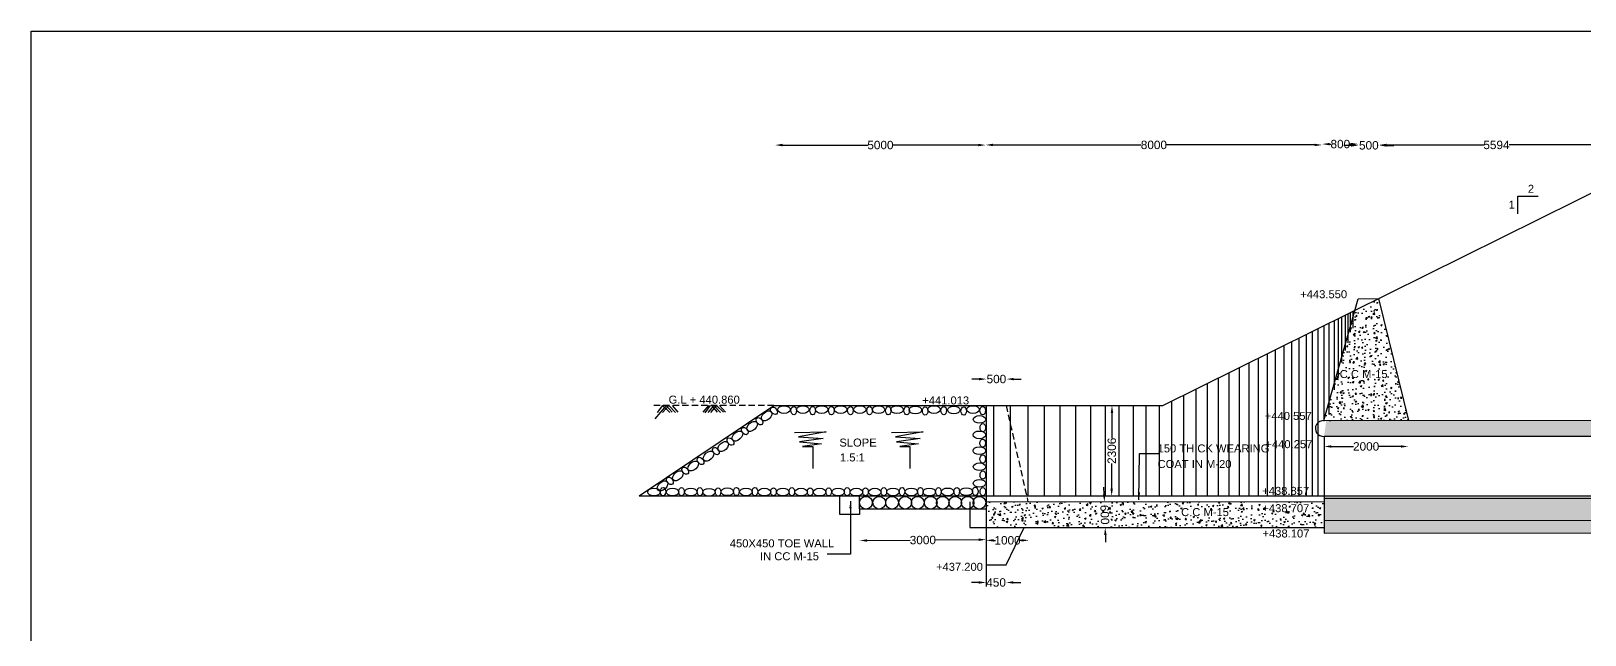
# Model space of a CAD drawing. Header units: millimetres. Extents: x 3597 to 113394, y 2246 to 47933.
# Drawn here: x 3597 to 40487, y 30065 to 44417 of the extents above; entities that cross this region are included whole.
import ezdxf

# ---------------------------------------------------------------- set-up
doc = ezdxf.new("R2010")
doc.units = ezdxf.units.MM
doc.header["$MEASUREMENT"] = 0
doc.linetypes.add('DASHED', pattern=[0.75, 0.5, -0.25])
for name, color, linetype in [('DIM', 7, 'Continuous'), ('DWG', 7, 'Continuous'), ('TXT', 7, 'Continuous')]:
    doc.layers.add(name, color=color, linetype=linetype)
doc.styles.get("Standard").update_dxf_attribs({"font": 'arial.ttf'})
doc.dimstyles.new('Civil', dxfattribs={"dimtxt": 200, "dimasz": 175, "dimexe": 0.1, "dimexo": 0.0625, "dimgap": 0.09, "dimtad": 0, "dimdec": 0, "dimzin": 12, "dimdsep": 46, "dimtxsty": 'Standard', "dimcen": 0.1, "dimse1": 1, "dimse2": 1, "dimaunit": 1, "dimadec": 5, "dimazin": 2, "dimtfac": 1, "dimtdec": 0, "dimtofl": 0, "dimtmove": 0, "dimatfit": 3, "dimfxl": 1, "dimfrac": 1, "dimtolj": 1, "dimtzin": 0, "dimarcsym": 0})
pattern_1 = [(50, (0, 0), (358.6301, -31.3761), [37.5, -412.5]), (355, (0, 0), (-69.3757, 376.096), [30, -330]), (100.4514, (29.9, -2.6), (289.2547, 344.7198), [31.8701, -350.571]), (46.1842, (0, 100), (533.6205, -82.7595), [56.25, -618.75]), (96.6356, (44.47, 93.1), (467.3314, 487.059), [47.805, -525.8565]), (351.1842, (0, 100), (467.331, 487.0593), [45, -495]), (21, (50, 75), (298.4535, -201.30945), [37.5, -412.5]), (326, (50, 75), (121.6577, 362.575), [30, -330]), (71.4514, (74.87, 58.22), (420.1113, 161.2652), [31.8701, -350.571]), (37.5, (0, 0), (6.07993, 166.44693), [0, -326, 0, -335, 0, -331.25]), (7.5, (0, 0), (131.53477, 197.20586), [0, -191, 0, -318.5, 0, -126.25]), (327.5, (-111.5, 0), (266.91122, -11.27744), [0, -125, 0, -390, 0, -517.5]), (317.5, (-161.5, 0), (291.5931, 50.0525), [0, -162.5, 0, -259, 0, -367.5])]

# ---------------------------------------------------------------- blocks, each defined once
blk = doc.blocks.new('*D2')
at = {"layer": 'Defpoints', "color": 0, "transparency": 16777216}
for p in [(21263, 41721), (26259, 41721), (26259, 41707)]:
    blk.add_point(p, dxfattribs=at)
at = {"layer": 'DIM', "color": 0, "lineweight": -2, "transparency": 16777216}
for p, q in [((21438, 41707), (23462, 41707)), ((26084, 41707), (24059, 41707))]:
    blk.add_line(p, q, dxfattribs=at)
at = {"layer": 'DIM', "color": 0, "transparency": 16777216}
for points in [[(21438, 41737), (21438, 41678), (21263, 41707)], [(26084, 41737), (26084, 41678), (26259, 41707)]]:
    blk.add_solid(points, dxfattribs=at)
at = {"layer": 'DIM', "color": 0, "transparency": 16777216, "insert": (23761, 41707), "char_height": 200, "attachment_point": 5}
blk.add_mtext('\\A1;5000', dxfattribs=at)
blk = doc.blocks.new('*D3')
at = {"layer": 'Defpoints', "color": 0, "transparency": 16777216}
for p in [(26259, 41707), (34249, 41710), (34249, 41707)]:
    blk.add_point(p, dxfattribs=at)
at = {"layer": 'DIM', "color": 0, "lineweight": -2, "transparency": 16777216}
for p, q in [((26434, 41710), (29955, 41710)), ((34074, 41710), (30552, 41710))]:
    blk.add_line(p, q, dxfattribs=at)
at = {"layer": 'DIM', "color": 0, "transparency": 16777216}
for points in [[(26434, 41739), (26434, 41681), (26259, 41710)], [(34074, 41739), (34074, 41681), (34249, 41710)]]:
    blk.add_solid(points, dxfattribs=at)
at = {"layer": 'DIM', "color": 0, "transparency": 16777216, "insert": (30254, 41710), "char_height": 200, "attachment_point": 5}
blk.add_mtext('\\A1;8000', dxfattribs=at)
blk = doc.blocks.new('*D4')
at = {"layer": 'Defpoints', "color": 0, "transparency": 16777216}
for p in [(34249, 41710), (35112, 41730), (35112, 41710)]:
    blk.add_point(p, dxfattribs=at)
at = {"layer": 'DIM', "color": 0, "lineweight": -2, "transparency": 16777216}
for p, q in [((34424, 41730), (34460, 41730)), ((34937, 41730), (34901, 41730))]:
    blk.add_line(p, q, dxfattribs=at)
at = {"layer": 'DIM', "color": 0, "transparency": 16777216}
for points in [[(34424, 41759), (34424, 41701), (34249, 41730)], [(34937, 41759), (34937, 41701), (35112, 41730)]]:
    blk.add_solid(points, dxfattribs=at)
at = {"layer": 'DIM', "color": 0, "transparency": 16777216, "insert": (34680, 41730), "char_height": 200, "attachment_point": 5}
blk.add_mtext('\\A1;800', dxfattribs=at)
blk = doc.blocks.new('*D5')
at = {"layer": 'Defpoints', "color": 0, "transparency": 16777216}
for p in [(35112, 41730), (35602, 41730), (35602, 41700)]:
    blk.add_point(p, dxfattribs=at)
at = {"layer": 'DIM', "color": 0, "lineweight": -2, "transparency": 16777216}
for p, q in [((34937, 41700), (34762, 41700)), ((35777, 41700), (35952, 41700))]:
    blk.add_line(p, q, dxfattribs=at)
at = {"layer": 'DIM', "color": 0, "transparency": 16777216}
for points in [[(34937, 41729), (34937, 41670), (35112, 41700)], [(35777, 41729), (35777, 41670), (35602, 41700)]]:
    blk.add_solid(points, dxfattribs=at)
at = {"layer": 'DIM', "color": 0, "transparency": 16777216, "insert": (35357, 41700), "char_height": 200, "attachment_point": 5}
blk.add_mtext('\\A1;500', dxfattribs=at)
blk = doc.blocks.new('*D6')
at = {"layer": 'Defpoints', "color": 0, "transparency": 16777216}
for p in [(35602, 41700), (41171, 41710), (41171, 41700)]:
    blk.add_point(p, dxfattribs=at)
at = {"layer": 'DIM', "color": 0, "lineweight": -2, "transparency": 16777216}
for p, q in [((35777, 41710), (38088, 41710)), ((40996, 41710), (38685, 41710))]:
    blk.add_line(p, q, dxfattribs=at)
at = {"layer": 'DIM', "color": 0, "transparency": 16777216}
for points in [[(35777, 41739), (35777, 41680), (35602, 41710)], [(40996, 41739), (40996, 41680), (41171, 41710)]]:
    blk.add_solid(points, dxfattribs=at)
at = {"layer": 'DIM', "color": 0, "transparency": 16777216, "insert": (38387, 41710), "char_height": 200, "attachment_point": 5}
blk.add_mtext('\\A1;5594', dxfattribs=at)
blk = doc.blocks.new('*D14')
at = {"layer": 'Defpoints', "color": 0, "transparency": 16777216}
for p in [(23268, 32308), (26271, 32330), (26271, 32329)]:
    blk.add_point(p, dxfattribs=at)
at = {"layer": 'DIM', "color": 0, "lineweight": -2, "transparency": 16777216}
for p, q in [((23443, 32310), (24471, 32317)), ((26096, 32329), (25068, 32321))]:
    blk.add_line(p, q, dxfattribs=at)
at = {"layer": 'DIM', "color": 0, "transparency": 16777216}
for points in [[(23443, 32339), (23443, 32281), (23268, 32309)], [(26096, 32358), (26096, 32299), (26271, 32330)]]:
    blk.add_solid(points, dxfattribs=at)
at = {"layer": 'DIM', "color": 0, "transparency": 16777216, "insert": (24769, 32319), "char_height": 200, "attachment_point": 5, "rotation": 0.4011}
blk.add_mtext('\\A1;3000', dxfattribs=at)
blk = doc.blocks.new('*D15')
at = {"layer": 'Defpoints', "color": 0, "transparency": 16777216}
for p in [(26271, 32313), (27289, 32313), (27289, 32313)]:
    blk.add_point(p, dxfattribs=at)
at = {"layer": 'DIM', "color": 0, "lineweight": -2, "transparency": 16777216}
for p, q in [((26446, 32313), (26491, 32313)), ((27114, 32313), (27069, 32313))]:
    blk.add_line(p, q, dxfattribs=at)
at = {"layer": 'DIM', "color": 0, "transparency": 16777216}
for points in [[(26446, 32342), (26446, 32284), (26271, 32313)], [(27114, 32342), (27114, 32284), (27289, 32313)]]:
    blk.add_solid(points, dxfattribs=at)
at = {"layer": 'DIM', "color": 0, "transparency": 16777216, "insert": (26780, 32313), "char_height": 200, "attachment_point": 5}
blk.add_mtext('\\A1;1000', dxfattribs=at)
blk = doc.blocks.new('*D16')
at = {"layer": 'Defpoints', "color": 0, "transparency": 16777216}
for p in [(29115, 33230), (29097, 32618), (29133, 32619)]:
    blk.add_point(p, dxfattribs=at)
at = {"layer": 'DIM', "color": 0, "lineweight": -2, "transparency": 16777216}
for p, q in [((29073, 33404), (29068, 33578)), ((29102, 32443), (29107, 32268))]:
    blk.add_line(p, q, dxfattribs=at)
at = {"layer": 'DIM', "color": 0, "transparency": 16777216}
for points in [[(29103, 33404), (29044, 33403), (29079, 33229)], [(29131, 32444), (29073, 32442), (29097, 32618)]]:
    blk.add_solid(points, dxfattribs=at)
at = {"layer": 'DIM', "color": 0, "transparency": 16777216, "insert": (29088, 32923), "char_height": 200, "attachment_point": 5, "rotation": 271.7117}
blk.add_mtext('\\A1;600', dxfattribs=at)
blk = doc.blocks.new('*D17')
at = {"layer": 'Defpoints', "color": 0, "transparency": 16777216}
for p in [(26278, 36178), (26753, 36178), (26753, 36146)]:
    blk.add_point(p, dxfattribs=at)
at = {"layer": 'DIM', "color": 0, "lineweight": -2, "transparency": 16777216}
for p, q in [((26103, 36146), (25928, 36146)), ((26928, 36146), (27103, 36146))]:
    blk.add_line(p, q, dxfattribs=at)
at = {"layer": 'DIM', "color": 0, "transparency": 16777216}
for points in [[(26103, 36175), (26103, 36116), (26278, 36146)], [(26928, 36175), (26928, 36116), (26753, 36146)]]:
    blk.add_solid(points, dxfattribs=at)
at = {"layer": 'DIM', "color": 0, "transparency": 16777216, "insert": (26515, 36146), "char_height": 200, "attachment_point": 5}
blk.add_mtext('\\A1;500', dxfattribs=at)
blk = doc.blocks.new('*D18')
at = {"layer": 'Defpoints', "color": 0, "transparency": 16777216}
for p in [(34294, 34535), (36292, 34544), (36292, 34535)]:
    blk.add_point(p, dxfattribs=at)
at = {"layer": 'DIM', "color": 0, "lineweight": -2, "transparency": 16777216}
for p, q in [((34469, 34544), (34993, 34544)), ((36117, 34544), (35593, 34544))]:
    blk.add_line(p, q, dxfattribs=at)
at = {"layer": 'DIM', "color": 0, "transparency": 16777216}
for points in [[(34469, 34573), (34469, 34515), (34294, 34544)], [(36117, 34573), (36117, 34515), (36292, 34544)]]:
    blk.add_solid(points, dxfattribs=at)
at = {"layer": 'DIM', "color": 0, "transparency": 16777216, "insert": (35293, 34544), "char_height": 200, "attachment_point": 5}
blk.add_mtext('\\A1;2000', dxfattribs=at)
blk = doc.blocks.new('*D43')
at = {"layer": 'Defpoints', "color": 0, "transparency": 16777216}
for p in [(29226, 35517), (29259, 35517), (29217, 33368)]:
    blk.add_point(p, dxfattribs=at)
at = {"layer": 'DIM', "color": 0, "lineweight": -2, "transparency": 16777216}
for p, q in [((29259, 35342), (29256, 34743)), ((29252, 33543), (29254, 34142))]:
    blk.add_line(p, q, dxfattribs=at)
at = {"layer": 'DIM', "color": 0, "transparency": 16777216}
for points in [[(29229, 35342), (29288, 35342), (29259, 35517)], [(29222, 33543), (29281, 33543), (29251, 33368)]]:
    blk.add_solid(points, dxfattribs=at)
at = {"layer": 'DIM', "color": 0, "transparency": 16777216, "insert": (29255, 34442), "char_height": 200, "attachment_point": 5, "rotation": 89.7778}
blk.add_mtext('\\A1;2306', dxfattribs=at)
blk = doc.blocks.new('*D116')
at = {"layer": 'Defpoints', "color": 0, "transparency": 16777216}
for p in [(26271, 31378), (26745, 31378), (26745, 31312)]:
    blk.add_point(p, dxfattribs=at)
at = {"layer": 'TXT', "color": 0, "lineweight": -2, "transparency": 16777216}
for p, q in [((26096, 31312), (25921, 31312)), ((26920, 31312), (27095, 31312))]:
    blk.add_line(p, q, dxfattribs=at)
at = {"layer": 'TXT', "color": 0, "transparency": 16777216}
for points in [[(26096, 31342), (26096, 31283), (26271, 31312)], [(26920, 31342), (26920, 31283), (26745, 31312)]]:
    blk.add_solid(points, dxfattribs=at)
at = {"layer": 'TXT', "color": 0, "transparency": 16777216, "insert": (26508, 31312), "char_height": 200, "attachment_point": 5}
blk.add_mtext('\\A1;450', dxfattribs=at)

msp = doc.modelspace()

# ---------------------------------------------------------------- hatches: boundary and pattern name
at = {"layer": 'DWG'}
h = msp.add_hatch(dxfattribs=at)
h.set_pattern_fill('AR-CONC', color=256, scale=50, style=0)
h.set_pattern_definition(pattern_1)
h.paths.add_polyline_path([(35587.7, 38058), (35028.9, 37780.9), (34290.3, 35158.9), (36301.9, 35159.8)])
h = msp.add_hatch(dxfattribs=at)
h.set_pattern_fill('AR-CONC', color=256, scale=50, style=0)
h.set_pattern_definition(pattern_1)
h.paths.add_polyline_path([(57407.7, 35169.6), (34345.8, 35158.9), (34294.1, 34783.7), (57407.7, 34783.7)])
h = msp.add_hatch(dxfattribs=at)
h.set_pattern_fill('AR-CONC', color=256, scale=50, style=0)
h.set_pattern_definition(pattern_1)
h.paths.add_polyline_path([(34294.1, 33233.4), (26270.8, 33227.7), (26270.8, 32619.1), (34294.1, 32619.1)])
h.paths.add_polyline_path([(28871.9, 33198.6), (28888.8, 32632.7), (29300.8, 32645), (29283.9, 33211)], flags=24)
h = msp.add_hatch(dxfattribs=at)
h.set_pattern_fill('AR-CONC', color=256, scale=50, style=0)
h.set_pattern_definition(pattern_1)
h.paths.add_polyline_path([(88347.4, 33310.9), (34294.1, 33310.9), (34294.1, 32782.7), (88347.4, 32822.3)])
h = msp.add_hatch(dxfattribs=at)
h.set_pattern_fill('AR-CONC', color=256, scale=50, style=0)
h.set_pattern_definition(pattern_1)
h.paths.add_polyline_path([(88347.4, 32822.3), (34294.1, 32782.7), (34294.1, 32485.4), (88347.4, 32527.4)])

# ---------------------------------------------------------------- linework, layer by layer
at = {"layer": 'DIM'}
msp.add_lwpolyline([(38892.7, 40072.9), (38892.7, 40490.4), (39378.1, 40490.4)], dxfattribs=at)
at = {"layer": 'DWG'}
for points in [[(18035.7, 33368), (21232.3, 35517.1), (30463.4, 35517.1), (41195.1, 40838.4), (50106.3, 40838.4), (58521.2, 35232.1), (58521.2, 35170.2)], [(34290.3, 35158.9), (35105.9, 38054.4), (35587.7, 38058), (36301.9, 35159.8)], [(34791.3, 37663), (34791.3, 36824.3)], [(34855.3, 37694.8), (34855.3, 37010.1)], [(34910, 37721.9), (34910, 37262.8)], [(34976.4, 37754.8), (34976.4, 37358.6)], [(34011.8, 37276.5), (34011.8, 33368)], [(34147.7, 37343.9), (34147.7, 33368)], [(34287.4, 37413.2), (34287.4, 35148.5)], [(34409.3, 37473.7), (34409.3, 35328.6)], [(34531.2, 37534.1), (34531.2, 35890.5)], [(34631.7, 37583.9), (34631.7, 36213.6)], [(34710.9, 37623.2), (34710.9, 36536.7)], [(33340.6, 36943.7), (33340.6, 33368)], [(33523.6, 37034.5), (33523.6, 33368)], [(33694.6, 37119.2), (33694.6, 33368)], [(33870.4, 37206.4), (33870.4, 33368)], [(32504.1, 36529), (32504.1, 33368)], [(32728.8, 36640.4), (32728.8, 33368)], [(32943.7, 36746.9), (32943.7, 33368)], [(33131.2, 36839.9), (33131.2, 33368)], [(31782.3, 36171.1), (31782.3, 33368)], [(32030.1, 36293.9), (32030.1, 33368)], [(32277.8, 36416.8), (32277.8, 33368)], [(31251.8, 35908), (31251.8, 33368)], [(31517.1, 36039.5), (31517.1, 33368)], [(18670.9, 35517.1), (18408, 35202.8)], [(18591.2, 35517.1), (18462.6, 35350.8)], [(18738.1, 35517.1), (18585.6, 35350.8)], [(18591.2, 35517.1), (18761.8, 35349.4)], [(18670.9, 35517.1), (18817.8, 35356.4)], [(18738.1, 35517.1), (18893.3, 35355)], [(18817.8, 35517.1), (18953.4, 35359.2)], [(19675.8, 35515.3), (19548.4, 35359.5)], [(19723.1, 35517.1), (19591.2, 35339.7)], [(19807.7, 35517.1), (19667.1, 35351.8)], [(19868.1, 35517.1), (19730.8, 35348.5)], [(19751.7, 35517.1), (19886.8, 35356.2)], [(19807.7, 35517.1), (19963.7, 35354)], [(19868.1, 35517.1), (20031.8, 35360.6)], [(19940.6, 35517.1), (20085.7, 35357.3)], [(26270.8, 35517.1), (26270.8, 31217.4)], [(26443.2, 35517.1), (26443.2, 33368)], [(26844.7, 35517.1), (26844.7, 33368)], [(27260.6, 35517.1), (27260.6, 33368)], [(27646.5, 35517.1), (27646.5, 33368)], [(28021.4, 35517.1), (28021.4, 33368)], [(28396.3, 35517.1), (28396.3, 33368)], [(28746.6, 35517.1), (28746.6, 33368)], [(29093.2, 35517.1), (29093.2, 33368)], [(29421.6, 35517.1), (29421.6, 33368)], [(29758.2, 35517.1), (29758.2, 33368)], [(30064.7, 35517.1), (30064.7, 33368)], [(30382.1, 35517.1), (30382.1, 33368)], [(30674, 35621.5), (30674, 33368)], [(30958, 35762.3), (30958, 33368)], [(34290.3, 35158.9), (88331.5, 35184)], [(18035.7, 33368), (92846.2, 33368), (92752.4, 33225), (95341.7, 33225), (95341.7, 32621.5), (92748.6, 32621.5), (92748.6, 32314.2), (88347.4, 32314.2), (88347.4, 34783.7), (34294.1, 34783.7), (34294.1, 32485.4), (88347.4, 32527.4)], [(21719.3, 34879.5), (22473, 34892.9), (21813.5, 34775.3), (22399, 34734.9), (21840.4, 34657.6), (22362, 34610.6), (21914.5, 34543.4), (22153.4, 34543.4), (22153.4, 34019.1)], [(24024.2, 34879.5), (24778, 34892.9), (24118.5, 34775.3), (24703.9, 34734.9), (24145.4, 34657.6), (24666.9, 34610.6), (24219.4, 34543.4), (24458.3, 34543.4), (24458.3, 34019.1)], [(23268.1, 33055.2), (23268.1, 32925.7), (22796.3, 32925.7), (22796.3, 33368)], [(26270.8, 33055.2), (23268.1, 33055.2), (23268.1, 33368)], [(25882.9, 33227), (25882.9, 32619.1), (34294.1, 32619.1)], [(26270.8, 33227.7), (34294.1, 33233.4)], [(88347.4, 33310.9), (34294.1, 33310.9)], [(26270.8, 31730.4), (26744.2, 31730.4), (27177.3, 32619.1)], [(34294.1, 32782.7), (88347.4, 32822.3)]]:
    msp.add_lwpolyline(points, dxfattribs=at)
at = {"layer": 'DWG', "linetype": 'DASHED', "ltscale": 300}
for points in [[(21232.3, 35517.1), (18336.9, 35517.1)], [(26745.5, 35517.1), (27263.6, 33228.4)]]:
    msp.add_lwpolyline(points, dxfattribs=at)
at = {"layer": 'DWG'}
for centre in [(23417.4, 33208.4), (23731.9, 33208.4), (24038.6, 33208.4), (24349.1, 33208.4), (24647.9, 33208.4), (24954.5, 33208.4), (25241.5, 33208.4), (25536.3, 33208.4), (25831.1, 33208.4), (26110.2, 33208.4)]:
    msp.add_circle(centre, 150.2, dxfattribs=at)
msp.add_arc((34276.4, 34971.1), 188.2, 85.75879, 275.39314, dxfattribs=at)
for centre, major_axis, ratio in [((21234.6, 35392.1), (60.9, -76.8), 0.6722327), ((21471.7, 35421.8), (-148.7, 0), 0.6125154), ((21703.7, 35397.1), (0, -98.1), 0.6722327), ((21920.3, 35421.8), (-148.7, 0), 0.6125154), ((22152.3, 35397.1), (0, -98.1), 0.6722327), ((22365.2, 35421.8), (-148.7, 0), 0.6125154), ((22597.2, 35397.1), (0, -98.1), 0.6722327), ((22817.5, 35421.8), (-148.7, 0), 0.6125154), ((23049.5, 35397.1), (0, -98.1), 0.6722327), ((23271.5, 35422.2), (-148.7, 0), 0.6125154), ((23503.5, 35397.5), (0, -98.1), 0.6722327), ((23716.4, 35418.5), (-148.7, 0), 0.6125154), ((23948.4, 35393.8), (0, -98.1), 0.6722327), ((24154, 35418.5), (-148.7, 0), 0.6125154), ((24386, 35393.8), (0, -98.1), 0.6722327), ((24591.5, 35411.1), (-148.7, 0), 0.6125154), ((24823.6, 35386.5), (0, -98.1), 0.6722327), ((25032.8, 35422.2), (-148.7, 0), 0.6125154), ((25264.8, 35397.5), (0, -98.1), 0.6722327), ((25505.6, 35411.6), (-148.7, 0), 0.6125154), ((25737.7, 35386.9), (0, -98.1), 0.6722327), ((25957.9, 35422.6), (-148.7, 0), 0.6125154), ((26189.9, 35397.9), (0, -98.1), 0.6722327), ((20715.2, 35021.9), (-110.3, -99.7), 0.6125154), ((20888.9, 35142.3), (60.9, -76.8), 0.6722327), ((21060.8, 35271.6), (-110.3, -99.7), 0.6125154), ((26112.3, 35187.5), (-148.7, 0), 0.6125154), ((26193.6, 34990.3), (0, -98.1), 0.6722327), ((20027.6, 34540.8), (-110.3, -99.7), 0.6125154), ((20201.3, 34661.2), (60.9, -76.8), 0.6722327), ((20365.9, 34790.5), (-110.3, -99.7), 0.6125154), ((20539.6, 34910.9), (60.9, -76.8), 0.6722327), ((26108.7, 34820.3), (-148.7, 0), 0.6125154), ((26189.9, 34623), (0, -98.1), 0.6722327), ((19681.1, 34315.1), (-110.3, -99.7), 0.6125154), ((19854.8, 34435.6), (60.9, -76.8), 0.6722327), ((26108.6, 34443.5), (-148.7, 0), 0.6125154), ((26189.8, 34246.2), (0, -98.1), 0.6722327), ((18953, 33848.7), (-110.3, -99.7), 0.6125154), ((19126.8, 33969.2), (60.9, -76.8), 0.6722327), ((19317, 34080.1), (-110.3, -99.7), 0.6125154), ((19490.8, 34200.5), (60.9, -76.8), 0.6722327), ((26112.2, 34061.5), (-148.7, 0), 0.6125154), ((26193.5, 33864.2), (0, -98.1), 0.6722327), ((18589, 33607.2), (-110.3, -99.7), 0.6125154), ((18762.7, 33727.6), (60.9, -76.8), 0.6722327), ((20341.7, 33473.2), (0, -98.1), 0.6722327), ((25573.8, 33472.9), (0, -98.1), 0.6722327), ((26013.7, 33476.2), (0, -98.1), 0.6722327), ((26112.2, 33668.5), (-148.7, 0), 0.6125154), ((18385.1, 33461.6), (-148.7, 0), 0.6125154), ((18599.7, 33468.6), (0, -98.1), 0.6722327), ((18824, 33461.6), (-148.7, 0), 0.6125154), ((19038.6, 33468.6), (0, -98.1), 0.6722327), ((19260.7, 33461.6), (-148.7, 0), 0.6125154), ((19475.3, 33468.6), (0, -98.1), 0.6722327), ((19692.7, 33457), (-148.7, 0), 0.6125154), ((19907.3, 33464), (0, -98.1), 0.6722327), ((20127.1, 33466.2), (-148.7, 0), 0.6125154), ((20568.1, 33463.6), (-148.7, 0), 0.6125154), ((20782.7, 33470.6), (0, -98.1), 0.6722327), ((21007.1, 33459), (-148.7, 0), 0.6125154), ((21221.6, 33466), (0, -98.1), 0.6722327), ((21443.7, 33461.3), (-148.7, 0), 0.6125154), ((21658.3, 33468.3), (0, -98.1), 0.6722327), ((21878.1, 33459), (-148.7, 0), 0.6125154), ((22092.6, 33466), (0, -98.1), 0.6722327), ((22318.2, 33458.9), (-148.7, 0), 0.6125154), ((22532.7, 33465.9), (0, -98.1), 0.6722327), ((22757.1, 33461.2), (-148.7, 0), 0.6125154), ((22971.7, 33468.2), (0, -98.1), 0.6722327), ((23191.5, 33458.9), (-148.7, 0), 0.6125154), ((23406, 33465.9), (0, -98.1), 0.6722327), ((23627.2, 33461.1), (-148.7, 0), 0.6125154), ((23841.8, 33468.1), (0, -98.1), 0.6722327), ((24059.3, 33463.4), (-148.7, 0), 0.6125154), ((24273.8, 33470.4), (0, -98.1), 0.6722327), ((24495.9, 33463.4), (-148.7, 0), 0.6125154), ((24710.5, 33470.4), (0, -98.1), 0.6722327), ((24923.6, 33462.5), (-148.7, 0), 0.6125154), ((25138.2, 33469.5), (0, -98.1), 0.6722327), ((25359.2, 33465.9), (-148.7, 0), 0.6125154), ((25799.1, 33469.2), (-148.7, 0), 0.6125154), ((26193.5, 33471.2), (0, -98.1), 0.6722327)]:
    msp.add_ellipse(centre, major_axis=major_axis, ratio=ratio, dxfattribs=at)
at = {"layer": 'TXT'}
msp.add_lwpolyline([(113393.7, 2245.6), (3596.6, 2245.6), (3596.6, 44416.9), (113393.7, 44416.9)], close=True, dxfattribs=at)

# ---------------------------------------------------------------- texts
for s, p in [('2', (39131.9, 40573.4)), ('1', (38676.9, 40196.4)), ('+443.550', (33727.3, 38067.4)), ('C.C M-15', (34665.9, 36170.5)), ('G.L + 440.860', (18732.9, 35561.6)), ('+441.013', (24753.2, 35543.7)), ('+440.557', (32886.9, 35174.9)), ('SLOPE', (22787.1, 34542.1)), ('+440.257', (32901.2, 34503.5)), ('1.5:1', (22800.7, 34188.7)), ('150 THICK WEARING', (30342, 34403.5)), ('COAT IN M-20', (30342, 34032.1)), ('+438.857', (32826.2, 33393.8)), ('C.C M-15', (30899.6, 32889.2)), ('+438.707', (32829.4, 32982.9)), ('+438.107', (32832.6, 32381.4)), ('450X450 TOE WALL', (20185.6, 32147.3)), ('IN CC M-15', (20902.1, 31840.4)), ('+437.200', (25080.5, 31589.2))]:
    msp.add_text(s, height=190, dxfattribs=at).set_placement(p)

# ---------------------------------------------------------------- dimensions: what is measured, and where the dimension line sits
at = {"layer": 'DIM'}
for p1, p2, distance, text, picture, middle in [((21262.8, 41720.7), (26258.9, 41720.7), -13.3, '5000', '*D2', (23760.8, 41707.4)), ((26258.9, 41707.4), (34248.5, 41707.4), 2.4, '8000', '*D3', (30253.7, 41709.9)), ((34248.5, 41709.9), (35112.2, 41709.9), 20.3, '800', '*D4', (34680.4, 41730.1)), ((35112.2, 41730.1), (35602.4, 41730.1), -30.6, '500', '*D5', (35357.3, 41699.5)), ((35602.4, 41699.5), (41171.2, 41699.5), 10.1, '5594', '*D6', (38386.8, 41709.6)), ((26278.3, 36177.7), (26752.5, 36177.7), -32.1, '500', '*D17', (26515.4, 36145.6)), ((29217.3, 33368), (29225.6, 35517.1), -33.6, '2306', '*D43', (29255.1, 34442.4)), ((34294.1, 34534.9), (36291.9, 34534.9), 8.8, '2000', '*D18', (35293, 34543.7)), ((29115.1, 33229.7), (29133.3, 32619.1), -36.5, '600', '*D16', (29087.7, 32923.3)), ((23267.7, 32308.3), (26270.8, 32329.3), 0.5, '3000', '*D14', (24769.3, 32319.2)), ((26270.8, 32313.2), (27288.9, 32313.2), 0, '1000', '*D15', (26779.8, 32313.2))]:
    dim = msp.add_aligned_dim(p1=p1, p2=p2, distance=distance, text=text, dimstyle='Civil', dxfattribs=at)
    dim.commit()
    dim.dimension.update_dxf_attribs({"geometry": picture, "text_midpoint": middle})
at = {"layer": 'TXT'}
dim = msp.add_aligned_dim(p1=(26270.8, 31378.4), p2=(26745.4, 31378.4), distance=-66.1, text='450', dimstyle='Civil', dxfattribs=at)
dim.commit()
dim.dimension.update_dxf_attribs({"geometry": '*D116', "text_midpoint": (26508.1, 31312.4)})

# ---------------------------------------------------------------- leaders
for points in [[(29897.4, 33278.9), (29911.7, 34378.9), (30383.5, 34378.9)], [(23050, 33246.3), (23050, 31984.9), (22495.6, 31984.9)]]:
    msp.add_leader(points, dimstyle='Civil', override={"dimgap": 0.09, "dimtad": 0}, dxfattribs=at)

doc.saveas('drawing.dxf')
